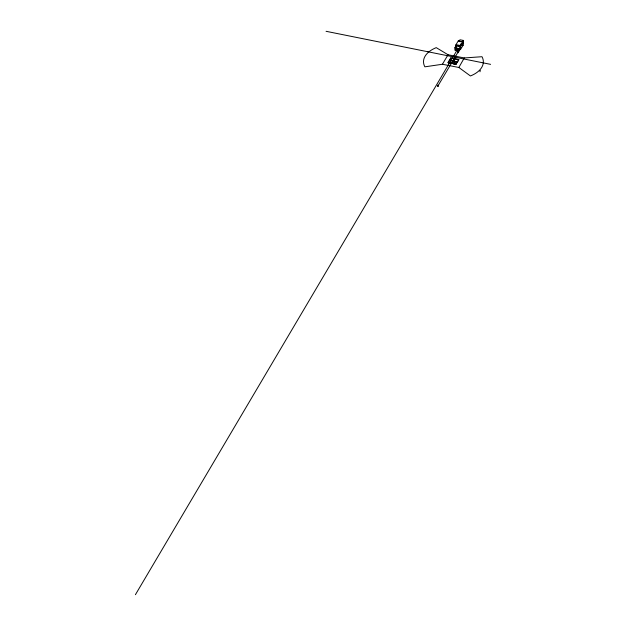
<?xml version="1.0" encoding="UTF-8"?>
<svg xmlns="http://www.w3.org/2000/svg" width="626" height="626" viewBox="0 0 626 626"><rect width="100%" height="100%" fill="white"/><g stroke="black" fill="none" stroke-linecap="round" stroke-linejoin="round"><path stroke-width="0.94" d="M457.911 49.681L458.099 48.789L457.614 49.094L458.099 50.753L455.931 50.424L455.971 48.39L458.099 48.789L458.06 50.816L458.099 48.789L455.931 48.452L457.645 48.703L457.05 48.593L457.716 49.861L456.651 49.986L456.972 50.542L457.481 50.049M453.991 63.406L455.368 63.508L455.204 64.22L453.819 64.204L453.991 63.32L455.204 64.22M458.287 40.862L458.881 41.551L462.927 41.746L462.911 45.541L460.65 49.282L460.65 45.549L462.927 41.746L458.287 40.862L456.01 44.673L456.01 47.474M427.456 51.59L427.558 51.473M448.756 63.586L448.725 63.351M438.497 85.449L438.474 86.294L437.558 86.098L437.551 85.238L438.497 85.449L437.558 86.098M455.141 61.919L455.102 62.811L454.14 62.733L454.132 61.841L455.141 61.919L454.14 62.733M457.074 50.565L457.137 50.096L458.099 50.753L457.716 49.861M454.288 59.853L454.64 59.627L454.233 59.603M456.831 48.758L455.931 50.424M455.165 64.016L455.196 64.04M456.612 50.182L455.971 48.39L456.667 48.805M479.962 71.771L480.267 70.409M448.74 63.312L448.693 63.672M456.135 45.675L460.454 46.41L460.439 48.891L460.47 46.41L456.151 45.651M456.182 45.596L454.883 47.748L454.899 50.182L459.187 50.964L459.179 48.531L460.454 46.41M458.842 67.475L464.281 57.944L482.004 56.716A29.704 17.152 0 0 1 470.439 75.957L458.842 67.475L442.418 64.259L424.866 66.826A29.696 17.145 0 0 1 436.244 47.639L448.036 54.752L464.281 57.944M447.981 62.592L450.673 57.999M456.213 64.212L458.537 59.658L454.899 58.946L453.654 61.051L457.293 61.763M457.567 61.919L458.913 59.627M442.418 64.259L448.036 54.752M135.412 594.7L457.919 48.711M438.028 85.77L457.942 52.271L458.396 52.662M458.881 41.551L459.946 39.774L463.326 40.432L463.326 43.421L462.301 45.135L460.595 44.822L462.911 45.541L462.285 42.169L463.326 40.432M457.614 49.97L458.099 50.753L455.971 50.362L456.417 49.61M459.187 50.964L460.47 48.844M457.011 50.08L455.971 50.354L456.526 49.759M462.927 41.746L462.285 42.169L462.301 45.135M455.971 50.354L456.831 50.002M458.318 52.709L456.917 48.405M457.481 48.961L458.099 48.789L457.316 48.851M454.883 47.748L459.179 48.531M460.525 45.088L462.911 45.541L460.501 44.923M458.803 59.509L450.892 57.944M448.083 62.717L455.994 64.275M326.068 31.3L490.588 64.353M457.316 50.088L457.794 50.26M456.354 49.125L455.971 48.39L456.526 48.883M455.971 48.39L456.424 48.992M454.609 59.548L454.233 59.783M460.65 47.826L460.65 45.549L456.01 44.673L456.01 46.942M461.597 43.468A0.869 0.657 34.3 0 1 460.9 43.663M456.354 49.446L456.221 49.931L456.354 49.446M449.601 60.448L448.357 62.569L451.988 63.281L453.224 61.176L449.601 60.448M450.939 58.155L449.703 60.268L453.334 60.988L454.57 58.883L450.939 58.155M453.553 61.238L452.308 63.343L455.939 64.063L457.183 61.951L453.553 61.238"/></g></svg>
